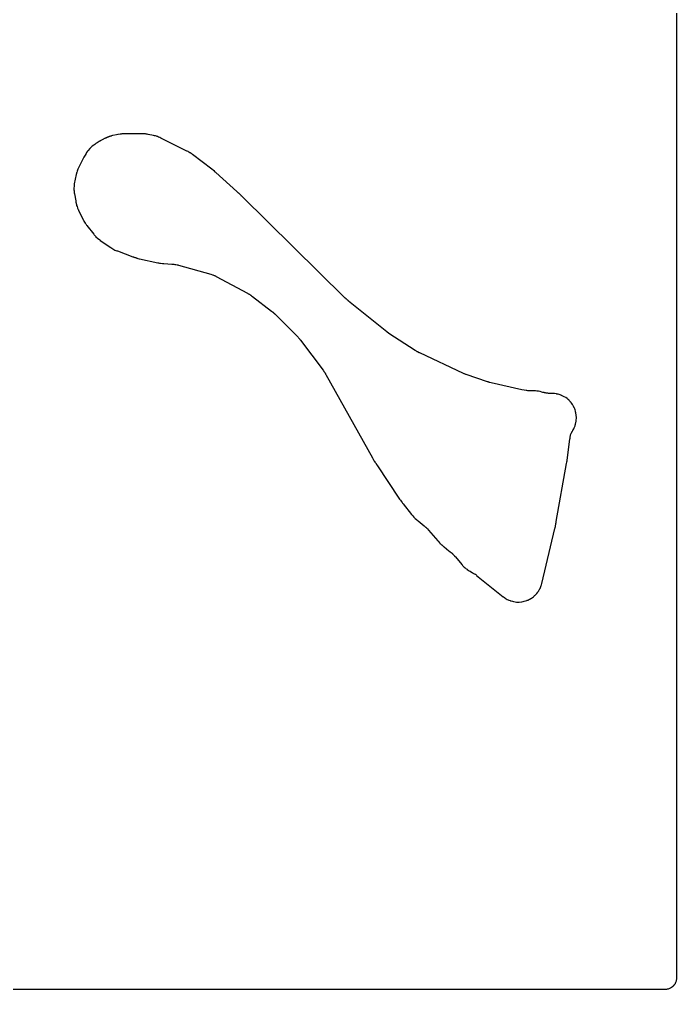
# Model space of a CAD drawing. Header units: millimetres. Extents: x 0 to 300, y 0 to 300.
# Drawn here: x 232.1 to 300.1, y -0.1 to 100.2 of the extents above; entities that cross this region are included whole.
import ezdxf

# ---------------------------------------------------------------- set-up
doc = ezdxf.new("R2010")
doc.units = ezdxf.units.MM
doc.layers.add('CUT', color=7, linetype='CONTINUOUS')

msp = doc.modelspace()

# ---------------------------------------------------------------- linework, layer by layer
at = {"layer": 'CUT'}
msp.add_lwpolyline([(300.08, 298.84), (300.08, 1.15), (300.08, 1.14), (300.07, 1.01), (300.07, 0.99), (300.06, 0.97), (300.05, 0.91), (300.05, 0.89), (300.05, 0.88), (300.04, 0.83), (300.03, 0.8), (300.03, 0.79), (300.02, 0.78), (299.98, 0.67), (299.93, 0.56), (299.92, 0.54), (299.88, 0.46), (299.87, 0.46), (299.83, 0.41), (299.82, 0.39), (299.81, 0.37), (299.8, 0.36), (299.77, 0.33), (299.72, 0.28), (299.67, 0.23), (299.64, 0.2), (299.63, 0.19), (299.61, 0.18), (299.59, 0.17), (299.54, 0.13), (299.54, 0.12), (299.46, 0.08), (299.44, 0.07), (299.33, 0.02), (299.22, -0.02), (299.21, -0.03), (299.2, -0.03), (299.17, -0.04), (299.12, -0.05), (299.11, -0.05), (299.09, -0.05), (299.03, -0.06), (299.01, -0.07), (298.99, -0.07), (298.86, -0.08), (298.85, -0.08), (1.15, -0.08)], dxfattribs=at)
msp.add_lwpolyline([(237.81, 82.17), (237.95, 81.43), (237.95, 81.38), (237.96, 81.35), (237.96, 81.32), (237.99, 81.21), (238, 81.19), (238, 81.18), (238, 81.17), (238.02, 81.08), (238.02, 81.06), (238.04, 80.97), (238.08, 80.87), (238.13, 80.73), (238.13, 80.72), (238.14, 80.69), (238.16, 80.62), (238.19, 80.56), (238.22, 80.5), (238.24, 80.46), (238.24, 80.45), (238.74, 79.45), (238.78, 79.37), (238.79, 79.36), (238.8, 79.34), (238.86, 79.24), (238.93, 79.13), (238.98, 79.05), (239.07, 78.93), (239.09, 78.91), (239.81, 77.99), (239.85, 77.94), (239.88, 77.9), (239.91, 77.86), (239.94, 77.84), (239.96, 77.81), (239.99, 77.79), (240, 77.77), (240.01, 77.76), (240.04, 77.73), (240.2, 77.58), (240.32, 77.48), (240.39, 77.43), (240.41, 77.42), (240.43, 77.41), (240.45, 77.39), (240.47, 77.38), (240.49, 77.36), (241.57, 76.62), (241.61, 76.6), (241.67, 76.56), (241.69, 76.55), (241.88, 76.43), (241.99, 76.36), (242.11, 76.31), (242.18, 76.29), (242.19, 76.29), (242.21, 76.29), (242.23, 76.28), (242.25, 76.27), (242.27, 76.26), (243.85, 75.67), (243.88, 75.66), (243.93, 75.64), (243.95, 75.63), (243.96, 75.62), (243.99, 75.61), (244.07, 75.58), (244.08, 75.58), (244.1, 75.57), (244.12, 75.57), (244.19, 75.55), (244.2, 75.55), (244.22, 75.54), (244.23, 75.54), (244.24, 75.54), (244.26, 75.53), (244.29, 75.52), (244.37, 75.5), (244.38, 75.49), (244.51, 75.46), (244.54, 75.46), (246.43, 75.05), (246.49, 75.03), (246.6, 75), (246.72, 74.99), (246.93, 74.97), (247.04, 74.96), (247.05, 74.96), (247.87, 74.91), (247.94, 74.91), (247.95, 74.91), (248.05, 74.91), (248.09, 74.9), (248.21, 74.88), (248.31, 74.87), (248.42, 74.84), (248.51, 74.82), (248.56, 74.81), (251.9, 73.86), (252.1, 73.8), (252.12, 73.79), (252.13, 73.79), (252.25, 73.73), (252.31, 73.71), (252.37, 73.69), (252.38, 73.68), (252.39, 73.68), (252.48, 73.62), (255.7, 71.89), (255.71, 71.89), (255.73, 71.88), (255.81, 71.84), (255.84, 71.82), (255.86, 71.81), (255.89, 71.79), (255.9, 71.79), (255.91, 71.78), (255.98, 71.74), (256.03, 71.7), (256.06, 71.68), (256.07, 71.68), (256.1, 71.65), (256.13, 71.63), (256.22, 71.57), (258.2, 70.05), (258.28, 69.98), (258.33, 69.93), (258.35, 69.92), (258.38, 69.89), (258.39, 69.88), (258.44, 69.84), (258.49, 69.79), (258.51, 69.78), (258.54, 69.76), (258.55, 69.74), (258.58, 69.72), (260.81, 67.48), (260.87, 67.42), (260.9, 67.4), (260.95, 67.35), (260.96, 67.34), (260.99, 67.3), (261.04, 67.23), (261.08, 67.18), (261.09, 67.17), (261.09, 67.16), (261.1, 67.15), (261.11, 67.14), (261.16, 67.08), (261.16, 67.07), (261.18, 67.05), (263.52, 63.95), (263.58, 63.87), (263.59, 63.86), (263.61, 63.83), (263.61, 63.82), (263.69, 63.7), (263.71, 63.67), (263.72, 63.65), (263.73, 63.64), (263.76, 63.58), (263.78, 63.54), (263.79, 63.53), (263.81, 63.48), (268.62, 54.88), (268.63, 54.87), (268.67, 54.8), (268.69, 54.76), (268.72, 54.72), (268.74, 54.68), (268.75, 54.67), (268.76, 54.65), (268.78, 54.62), (268.78, 54.61), (268.82, 54.55), (268.83, 54.54), (268.85, 54.51), (268.86, 54.49), (268.89, 54.46), (268.89, 54.45), (268.92, 54.4), (268.94, 54.38), (268.95, 54.36), (268.97, 54.33), (268.98, 54.3), (268.99, 54.29), (269, 54.28), (269, 54.27), (269.04, 54.2), (269.05, 54.19), (269.07, 54.15), (271.43, 50.62), (271.49, 50.54), (271.53, 50.49), (271.59, 50.41), (271.69, 50.28), (271.74, 50.2), (271.8, 50.12), (272.68, 49.02), (272.73, 48.97), (272.81, 48.88), (272.92, 48.75), (272.98, 48.68), (273.05, 48.62), (273.18, 48.51), (273.22, 48.47), (273.24, 48.45), (273.25, 48.44), (273.27, 48.43), (273.34, 48.36), (273.97, 47.85), (273.98, 47.84), (274, 47.82), (274.05, 47.77), (274.06, 47.77), (274.13, 47.71), (274.15, 47.7), (274.17, 47.68), (274.2, 47.66), (274.2, 47.65), (274.23, 47.63), (274.29, 47.57), (274.3, 47.56), (274.32, 47.54), (274.42, 47.42), (275.39, 46.3), (275.4, 46.29), (275.48, 46.19), (275.56, 46.09), (275.59, 46.06), (275.61, 46.04), (275.63, 46.02), (275.68, 45.98), (275.78, 45.89), (275.79, 45.88), (275.86, 45.82), (275.9, 45.78), (275.92, 45.77), (275.97, 45.73), (275.99, 45.71), (276.01, 45.69), (276.03, 45.68), (276.54, 45.26), (276.63, 45.19), (276.65, 45.18), (276.78, 45.09), (276.86, 45.02), (276.88, 45), (276.9, 44.98), (276.91, 44.97), (277.02, 44.85), (277.02, 44.84), (277.04, 44.82), (277.11, 44.74), (277.13, 44.71), (277.16, 44.68), (277.17, 44.67), (277.89, 43.82), (277.95, 43.76), (277.95, 43.75), (277.99, 43.71), (278, 43.7), (278.02, 43.68), (278.07, 43.62), (278.08, 43.61), (278.11, 43.58), (278.21, 43.5), (278.31, 43.42), (278.41, 43.36), (278.42, 43.35), (278.44, 43.33), (278.53, 43.26), (278.63, 43.2), (278.73, 43.15), (278.74, 43.15), (278.97, 43.01), (278.98, 43), (279.04, 42.97), (279.06, 42.96), (279.08, 42.94), (279.16, 42.9), (279.18, 42.89), (279.19, 42.88), (279.25, 42.85), (279.27, 42.84), (279.34, 42.78), (279.35, 42.78), (279.38, 42.75), (279.4, 42.73), (282.14, 40.53), (282.16, 40.52), (282.17, 40.52), (282.19, 40.5), (282.22, 40.47), (282.27, 40.43), (282.29, 40.42), (282.36, 40.36), (282.46, 40.3), (282.56, 40.25), (282.66, 40.21), (282.73, 40.17), (282.86, 40.12), (282.92, 40.1), (282.97, 40.09), (283.11, 40.05), (283.23, 40.02), (283.4, 39.99), (283.51, 39.97), (283.61, 39.97), (283.69, 39.97), (283.79, 39.97), (284.03, 39.99), (284.03, 40), (284.09, 40), (284.23, 40.03), (284.31, 40.05), (284.45, 40.09), (284.59, 40.15), (284.63, 40.16), (284.64, 40.16), (284.7, 40.18), (284.72, 40.18), (284.77, 40.21), (284.81, 40.22), (284.84, 40.24), (284.88, 40.26), (284.91, 40.27), (285.02, 40.33), (285.08, 40.37), (285.09, 40.38), (285.11, 40.39), (285.17, 40.44), (285.18, 40.44), (285.27, 40.51), (285.36, 40.59), (285.4, 40.64), (285.47, 40.69), (285.54, 40.77), (285.61, 40.85), (285.72, 40.99), (285.78, 41.07), (285.83, 41.15), (285.84, 41.17), (285.85, 41.18), (285.88, 41.24), (285.9, 41.28), (285.91, 41.29), (285.93, 41.33), (285.96, 41.38), (285.96, 41.39), (286.01, 41.49), (286.05, 41.59), (286.09, 41.68), (286.11, 41.77), (286.14, 41.9), (287.49, 47.56), (287.5, 47.59), (287.52, 47.66), (287.53, 47.71), (287.54, 47.76), (287.57, 47.91), (287.58, 47.98), (287.58, 47.99), (287.59, 48.05), (287.6, 48.09), (287.6, 48.11), (287.6, 48.12), (287.61, 48.17), (287.62, 48.24), (287.63, 48.27), (287.63, 48.3), (288.71, 54.31), (288.74, 54.45), (288.74, 54.5), (288.75, 54.53), (288.75, 54.56), (288.75, 54.58), (288.76, 54.61), (289.04, 56.84), (289.06, 56.89), (289.07, 56.94), (289.07, 56.98), (289.08, 57.04), (289.09, 57.07), (289.1, 57.14), (289.1, 57.17), (289.12, 57.25), (289.15, 57.34), (289.19, 57.44), (289.2, 57.45), (289.2, 57.46), (289.21, 57.47), (289.23, 57.51), (289.26, 57.56), (289.26, 57.57), (289.3, 57.63), (289.34, 57.7), (289.34, 57.71), (289.36, 57.74), (289.37, 57.76), (289.38, 57.77), (289.44, 57.87), (289.48, 57.97), (289.54, 58.11), (289.58, 58.2), (289.6, 58.29), (289.61, 58.33), (289.62, 58.34), (289.67, 58.55), (289.69, 58.64), (289.7, 58.74), (289.72, 59), (289.72, 59.09), (289.72, 59.1), (289.71, 59.25), (289.69, 59.33), (289.7, 59.33), (289.67, 59.49), (289.67, 59.52), (289.66, 59.52), (289.64, 59.63), (289.62, 59.71), (289.59, 59.83), (289.55, 59.94), (289.49, 60.07), (289.48, 60.08), (289.47, 60.1), (289.46, 60.12), (289.46, 60.13), (289.44, 60.17), (289.42, 60.2), (289.42, 60.21), (289.39, 60.27), (289.35, 60.34), (289.3, 60.41), (289.25, 60.49), (289.14, 60.62), (289.12, 60.65), (289.08, 60.69), (289.05, 60.73), (289.01, 60.78), (288.97, 60.82), (288.97, 60.83), (288.87, 60.92), (288.77, 61), (288.61, 61.11), (288.47, 61.19), (288.39, 61.23), (288.31, 61.27), (288.26, 61.29), (288.24, 61.3), (288.22, 61.31), (288.17, 61.33), (288.12, 61.35), (288.04, 61.38), (287.94, 61.42), (287.83, 61.45), (287.74, 61.46), (287.71, 61.47), (287.7, 61.47), (287.69, 61.47), (287.65, 61.49), (287.62, 61.49), (287.61, 61.49), (287.47, 61.52), (287.32, 61.53), (287, 61.53), (286.93, 61.54), (286.83, 61.54), (286.76, 61.55), (286.74, 61.55), (286.73, 61.55), (286.64, 61.57), (286.58, 61.58), (286.52, 61.59), (286.45, 61.6), (286.41, 61.61), (286.37, 61.62), (286.34, 61.63), (286.25, 61.65), (286.13, 61.68), (285.97, 61.72), (285.93, 61.73), (285.79, 61.76), (285.77, 61.76), (285.74, 61.77), (285.68, 61.77), (285.62, 61.78), (285.5, 61.79), (285.47, 61.79), (284.69, 61.82), (284.59, 61.83), (284.53, 61.83), (284.33, 61.86), (284.06, 61.9), (280.89, 62.64), (280.74, 62.67), (280.7, 62.69), (280.64, 62.71), (280.6, 62.72), (280.53, 62.75), (278.31, 63.49), (278.29, 63.49), (278.14, 63.55), (278.12, 63.57), (278.04, 63.61), (273.52, 65.72), (273.46, 65.74), (273.45, 65.75), (273.29, 65.84), (273.27, 65.85), (273.23, 65.87), (273.21, 65.88), (273.2, 65.89), (273.12, 65.93), (273.1, 65.95), (273.06, 65.97), (270.33, 67.72), (270.31, 67.74), (270.28, 67.76), (270.15, 67.86), (270.11, 67.89), (266.16, 71.09), (266.12, 71.13), (266.09, 71.15), (266.08, 71.16), (266.07, 71.17), (266.05, 71.19), (266, 71.22), (265.98, 71.24), (265.97, 71.25), (265.95, 71.26), (265.91, 71.3), (265.9, 71.3), (265.8, 71.39), (265.76, 71.42), (255.11, 81.93), (255.1, 81.94), (255.09, 81.95), (255.06, 81.99), (254.99, 82.07), (254.98, 82.08), (254.95, 82.11), (254.82, 82.22), (254.8, 82.23), (254.79, 82.25), (254.7, 82.32), (254.69, 82.33), (254.67, 82.35), (254.65, 82.37), (254.61, 82.4), (254.6, 82.41), (252.42, 84.37), (252.38, 84.41), (252.35, 84.43), (252.34, 84.44), (252.32, 84.46), (252.29, 84.49), (252.28, 84.5), (252.17, 84.6), (252.08, 84.67), (252.06, 84.68), (252.03, 84.71), (250.03, 86.24), (249.95, 86.3), (249.94, 86.31), (249.93, 86.31), (249.91, 86.32), (249.89, 86.34), (249.88, 86.35), (249.82, 86.39), (249.76, 86.42), (249.71, 86.45), (249.66, 86.48), (249.63, 86.49), (249.56, 86.53), (249.46, 86.57), (249.43, 86.58), (246.75, 87.92), (246.63, 87.98), (246.52, 88.03), (246.39, 88.08), (246.38, 88.08), (246.3, 88.11), (246.2, 88.15), (246.12, 88.16), (246.09, 88.17), (245.99, 88.19), (245.45, 88.31), (245.43, 88.31), (245.34, 88.33), (245.28, 88.34), (245.23, 88.35), (245.15, 88.36), (245.08, 88.37), (244.93, 88.38), (244.84, 88.38), (242.87, 88.37), (242.85, 88.37), (242.72, 88.36), (242.63, 88.35), (242.55, 88.34), (242.34, 88.3), (242.3, 88.3), (242.16, 88.28), (241.77, 88.18), (241.74, 88.18), (241.64, 88.15), (241.62, 88.14), (241.59, 88.13), (241.58, 88.13), (241.55, 88.12), (241.54, 88.12), (241.48, 88.1), (241.46, 88.1), (241.45, 88.09), (241.44, 88.09), (241.41, 88.08), (241.36, 88.06), (241.35, 88.06), (241.32, 88.04), (241.31, 88.04), (241.29, 88.03), (241.25, 88.01), (241.24, 88.01), (241.23, 88), (241.22, 88), (241.21, 87.99), (241.2, 87.99), (241.19, 87.99), (241.17, 87.98), (241.13, 87.96), (241.11, 87.95), (241.09, 87.94), (241.08, 87.94), (241.07, 87.93), (241.01, 87.91), (241, 87.91), (240.95, 87.88), (240.92, 87.87), (240.86, 87.84), (240.82, 87.82), (240.62, 87.71), (240.6, 87.7), (240.49, 87.64), (240.46, 87.62), (240.44, 87.61), (240.42, 87.6), (240.36, 87.57), (240.27, 87.51), (240.24, 87.5), (240.19, 87.47), (240.15, 87.44), (240.14, 87.44), (240.08, 87.4), (240.03, 87.36), (239.94, 87.29), (239.92, 87.28), (239.83, 87.21), (239.82, 87.21), (239.65, 87.08), (239.53, 86.98), (239.48, 86.93), (239.42, 86.86), (239.24, 86.65), (239.18, 86.58), (239.07, 86.43), (239.01, 86.33), (238.92, 86.18), (238.84, 86.06), (238.77, 85.94), (238.24, 84.87), (238.23, 84.85), (238.16, 84.7), (238.12, 84.61), (238.09, 84.51), (238.06, 84.38), (238.05, 84.37), (238.05, 84.36), (238.04, 84.33), (238.02, 84.27), (237.99, 84.16), (237.8, 83.2), (237.78, 83.06), (237.77, 82.92), (237.76, 82.79), (237.76, 82.69), (237.76, 82.59), (237.77, 82.48), (237.78, 82.36), (237.79, 82.29), (237.8, 82.22), (237.81, 82.19)], close=True, dxfattribs=at)

doc.saveas('drawing.dxf')
